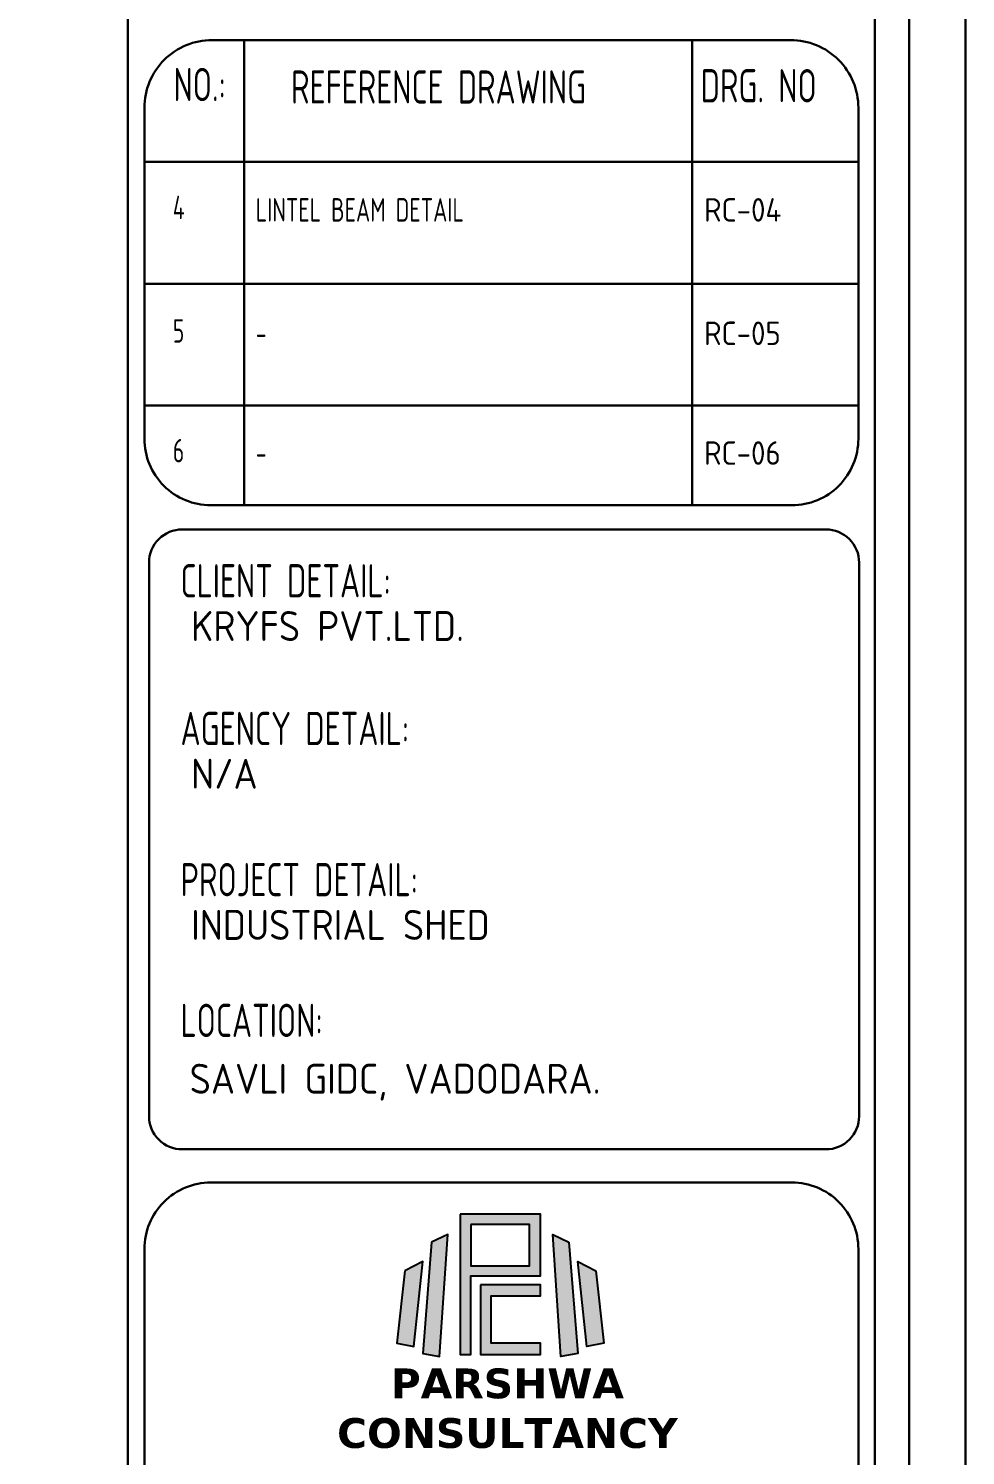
# Model space of a CAD drawing. Header units: inches. Extents: x -605 to 2991212, y -2872845 to 0.
# Drawn here: x 2642833 to 2665350, y -2130013 to -2095740 of the extents above; entities that cross this region are included whole.
import ezdxf

# ---------------------------------------------------------------- set-up
doc = ezdxf.new("R2010")
doc.units = ezdxf.units.IN
doc.header["$LTSCALE"] = 600
doc.header["$MEASUREMENT"] = 0
doc.layers.add('rSHEET', color=2, linetype='Continuous', lineweight=30)
doc.styles.get("Standard").update_dxf_attribs({"font": 'arial.ttf'})
doc.styles.add('TEXT3', font='geniso.shx')
doc.styles.add('TEXT3 0.75NA', font='geniso.shx', dxfattribs={"width": 0.75})

# ---------------------------------------------------------------- blocks, each defined once
blk = doc.blocks.new('Q')
at = {"linetype": 'Continuous', "ltscale": 0.5}
h = blk.add_hatch(color=152, dxfattribs=at)
h.dxf.hatch_style = 1
h.paths.add_polyline_path([(9.785, 19.18), (9.785, 9.758), (10.502, 9.758), (10.502, 15.045), (15.185, 15.045), (15.185, 19.18)])
h.paths.add_polyline_path([(10.502, 18.501), (10.502, 15.724), (14.449, 15.724), (14.449, 18.501)], flags=16)
h = blk.add_hatch(color=10, dxfattribs=at)
h.dxf.hatch_style = 1
h.paths.add_polyline_path([(7.874, 17.312), (7.272, 9.83), (8.408, 9.622), (8.956, 17.821)])
h.paths.add_polyline_path([(17.097, 17.312), (17.699, 9.83), (16.563, 9.622), (16.015, 17.821)])
h = blk.add_hatch(color=152, dxfattribs=at)
h.dxf.hatch_style = 1
h.paths.add_polyline_path([(6.07, 15.373), (5.53, 10.524), (6.672, 10.292), (7.272, 16.019)])
h.paths.add_polyline_path([(18.9, 15.373), (19.441, 10.524), (18.299, 10.292), (17.699, 16.019)])
h = blk.add_hatch(color=152, dxfattribs=at)
h.dxf.hatch_style = 1
h.paths.add_polyline_path([(11.153, 14.433), (11.153, 9.756), (15.185, 9.756), (15.185, 10.522), (11.87, 10.522), (11.87, 13.693), (15.185, 13.693), (15.185, 14.433)])
at = {"color": 152, "linetype": 'Continuous'}
for points in [[(9.785, 19.18), (9.785, 9.758), (10.502, 9.758), (10.502, 15.045), (15.185, 15.045), (15.185, 19.18), (9.785, 19.18)], [(10.502, 18.501), (10.502, 15.724), (14.449, 15.724), (14.449, 18.501), (10.502, 18.501)], [(6.07, 15.373), (5.53, 10.524), (6.672, 10.292), (7.272, 16.019), (6.07, 15.373)], [(18.9, 15.373), (19.441, 10.524), (18.299, 10.292), (17.699, 16.019), (18.9, 15.373)], [(11.153, 14.433), (11.153, 9.756), (15.185, 9.756), (15.185, 10.522), (11.87, 10.522), (11.87, 13.693), (15.185, 13.693), (15.185, 14.433), (11.153, 14.433)]]:
    blk.add_lwpolyline(points, dxfattribs=at)
at = {"color": 10, "linetype": 'Continuous'}
for points in [[(7.874, 17.312), (7.272, 9.83), (8.408, 9.622), (8.956, 17.821), (7.874, 17.312)], [(17.097, 17.312), (17.699, 9.83), (16.563, 9.622), (16.015, 17.821), (17.097, 17.312)]]:
    blk.add_lwpolyline(points, dxfattribs=at)
at = {"linetype": 'Continuous', "insert": (1.321, 8.824), "char_height": 2, "attachment_point": 1}
blk.add_mtext_dynamic_manual_height_columns('\\pxqc;{\\fVerdana|b1|i0|c0|p34;\\C152;PARSHWA\\PCONSULTANCY }', width=23.28198, gutter_width=1, heights=[6.298], dxfattribs=at)

msp = doc.modelspace()

# ---------------------------------------------------------------- linework, layer by layer
at = {"layer": 'rSHEET'}
for p, q in [((2648011.4, -2096016), (2648011.4, -2107189.1)), ((2658785.4, -2096016), (2658785.4, -2107189.1)), ((2662775.8, -2098942.3), (2645617.2, -2098942.3)), ((2662775.8, -2101868.6), (2645617.2, -2101868.6)), ((2662775.8, -2104794.9), (2645617.2, -2104794.9))]:
    msp.add_line(p, q, dxfattribs=at)
msp.add_lwpolyline([(2665350.1, -2154960.9), (2665350.1, -2012738.5), (2564788.7, -2012738.5), (2564788.7, -2154960.9)], close=True, dxfattribs=at)
for points in [[(2663998.1, -2152590.5), (2663998.1, -2015108.9, 0.4142136), (2662982.3, -2014093), (2567156.6, -2014093, 0.4142136), (2566140.7, -2015108.9), (2566140.7, -2152590.5, 0.4142136), (2567156.6, -2153606.4), (2662982.3, -2153606.4, 0.4142136)], [(2645218.1, -2083827), (2663174.9, -2083827), (2663174.9, -2151320.2, -0.4142136), (2661578.7, -2152916.4), (2646814.3, -2152916.4, -0.4142136), (2645218.1, -2151320.2)], [(2662775.8, -2097644.2), (2662775.8, -2105593, -0.4142136), (2661179.7, -2107189.1), (2647213.3, -2107189.1, -0.4142136), (2645617.2, -2105593), (2645617.2, -2097644.2, -0.4142136), (2647245.3, -2096016), (2661147.7, -2096016, -0.4142136)], [(2661996, -2122660), (2646526.8, -2122660, -0.4142136), (2645728.7, -2121861.9), (2645728.7, -2108568.8, -0.4142136), (2646526.8, -2107770.7), (2661996, -2107770.7, -0.4142136), (2662794.1, -2108568.8), (2662794.1, -2121861.9, -0.4142136)], [(2647213.3, -2123458.1), (2661179.7, -2123458.1, -0.4142136), (2662775.8, -2125054.2), (2662775.8, -2135030.2, -0.4142136), (2661179.7, -2136626.4), (2647213.3, -2136626.4, -0.4142136), (2645617.2, -2135030.2), (2645617.2, -2125054.2, -0.4142136)]]:
    msp.add_lwpolyline(points, format="xyb", close=True, dxfattribs=at)

# ---------------------------------------------------------------- block references
at = {"linetype": 'Continuous', "xscale": 357.6196611876754, "yscale": 357.6196611876754, "zscale": 357.6196611876754}
msp.add_blockref('Q', (2649705.2, -2131079.6), dxfattribs=at)

# ---------------------------------------------------------------- texts
at = {"layer": 'rSHEET', "style": 'TEXT3 0.75NA', "width": 0.75}
for s, height, p in [('NO.:', 798.08, (2646316.5, -2097484.3)), ('REFERENCE DRAWING', 798.078, (2649142.4, -2097542.5)), ('DRG. NO', 798.08, (2658985.6, -2097513.2)), ('5', 564.3, (2646300.7, -2103285.2)), ('-', 564.3, (2648294, -2103342.4)), ('6', 564.3, (2646300.7, -2106160.4)), ('-', 564.3, (2648294, -2106217.6)), ('CLIENT DETAIL:', 798.078, (2646486.1, -2109403)), ('AGENCY DETAIL:', 798.078, (2646486.1, -2112950.7)), ('PROJECT DETAIL:', 798.078, (2646486.1, -2116581.8)), ('LOCATION:', 798.08, (2646486.1, -2119962.5))]:
    msp.add_text(s, height=height, dxfattribs=at).set_placement(p)
at = {"layer": 'rSHEET', "color": 1, "style": 'TEXT3 0.75NA', "width": 0.75}
for s, height, p in [('4', 564.3, (2646300.7, -2100320.1)), ('LINTEL BEAM DETAIL', 564.298, (2648294, -2100377.3))]:
    msp.add_text(s, height=height, dxfattribs=at).set_placement(p)
at = {"layer": 'rSHEET', "color": 1, "style": 'TEXT3 0.75NA'}
msp.add_text('RC-04', height=564.3, dxfattribs=at).set_placement((2659068, -2100377.3))
at = {"layer": 'rSHEET'}
for s, height, style, p in [('RC-05', 564.3, 'TEXT3 0.75NA', (2659068, -2103342.4)), ('RC-06', 564.3, 'TEXT3 0.75NA', (2659068, -2106217.6)), ('KRYFS PVT.LTD.', 718.27, 'TEXT3', (2646740.3, -2110450.2)), ('N/A', 718.27, 'TEXT3', (2646740.3, -2113997.9)), ('INDUSTRIAL SHED', 718.27, 'TEXT3', (2646740.3, -2117629)), ('SAVLI GIDC, VADODARA.', 718.27, 'TEXT3', (2646705.7, -2121323.4))]:
    msp.add_text(s, height=height, dxfattribs=dict(at, style=style)).set_placement(p)

doc.saveas('drawing.dxf')
